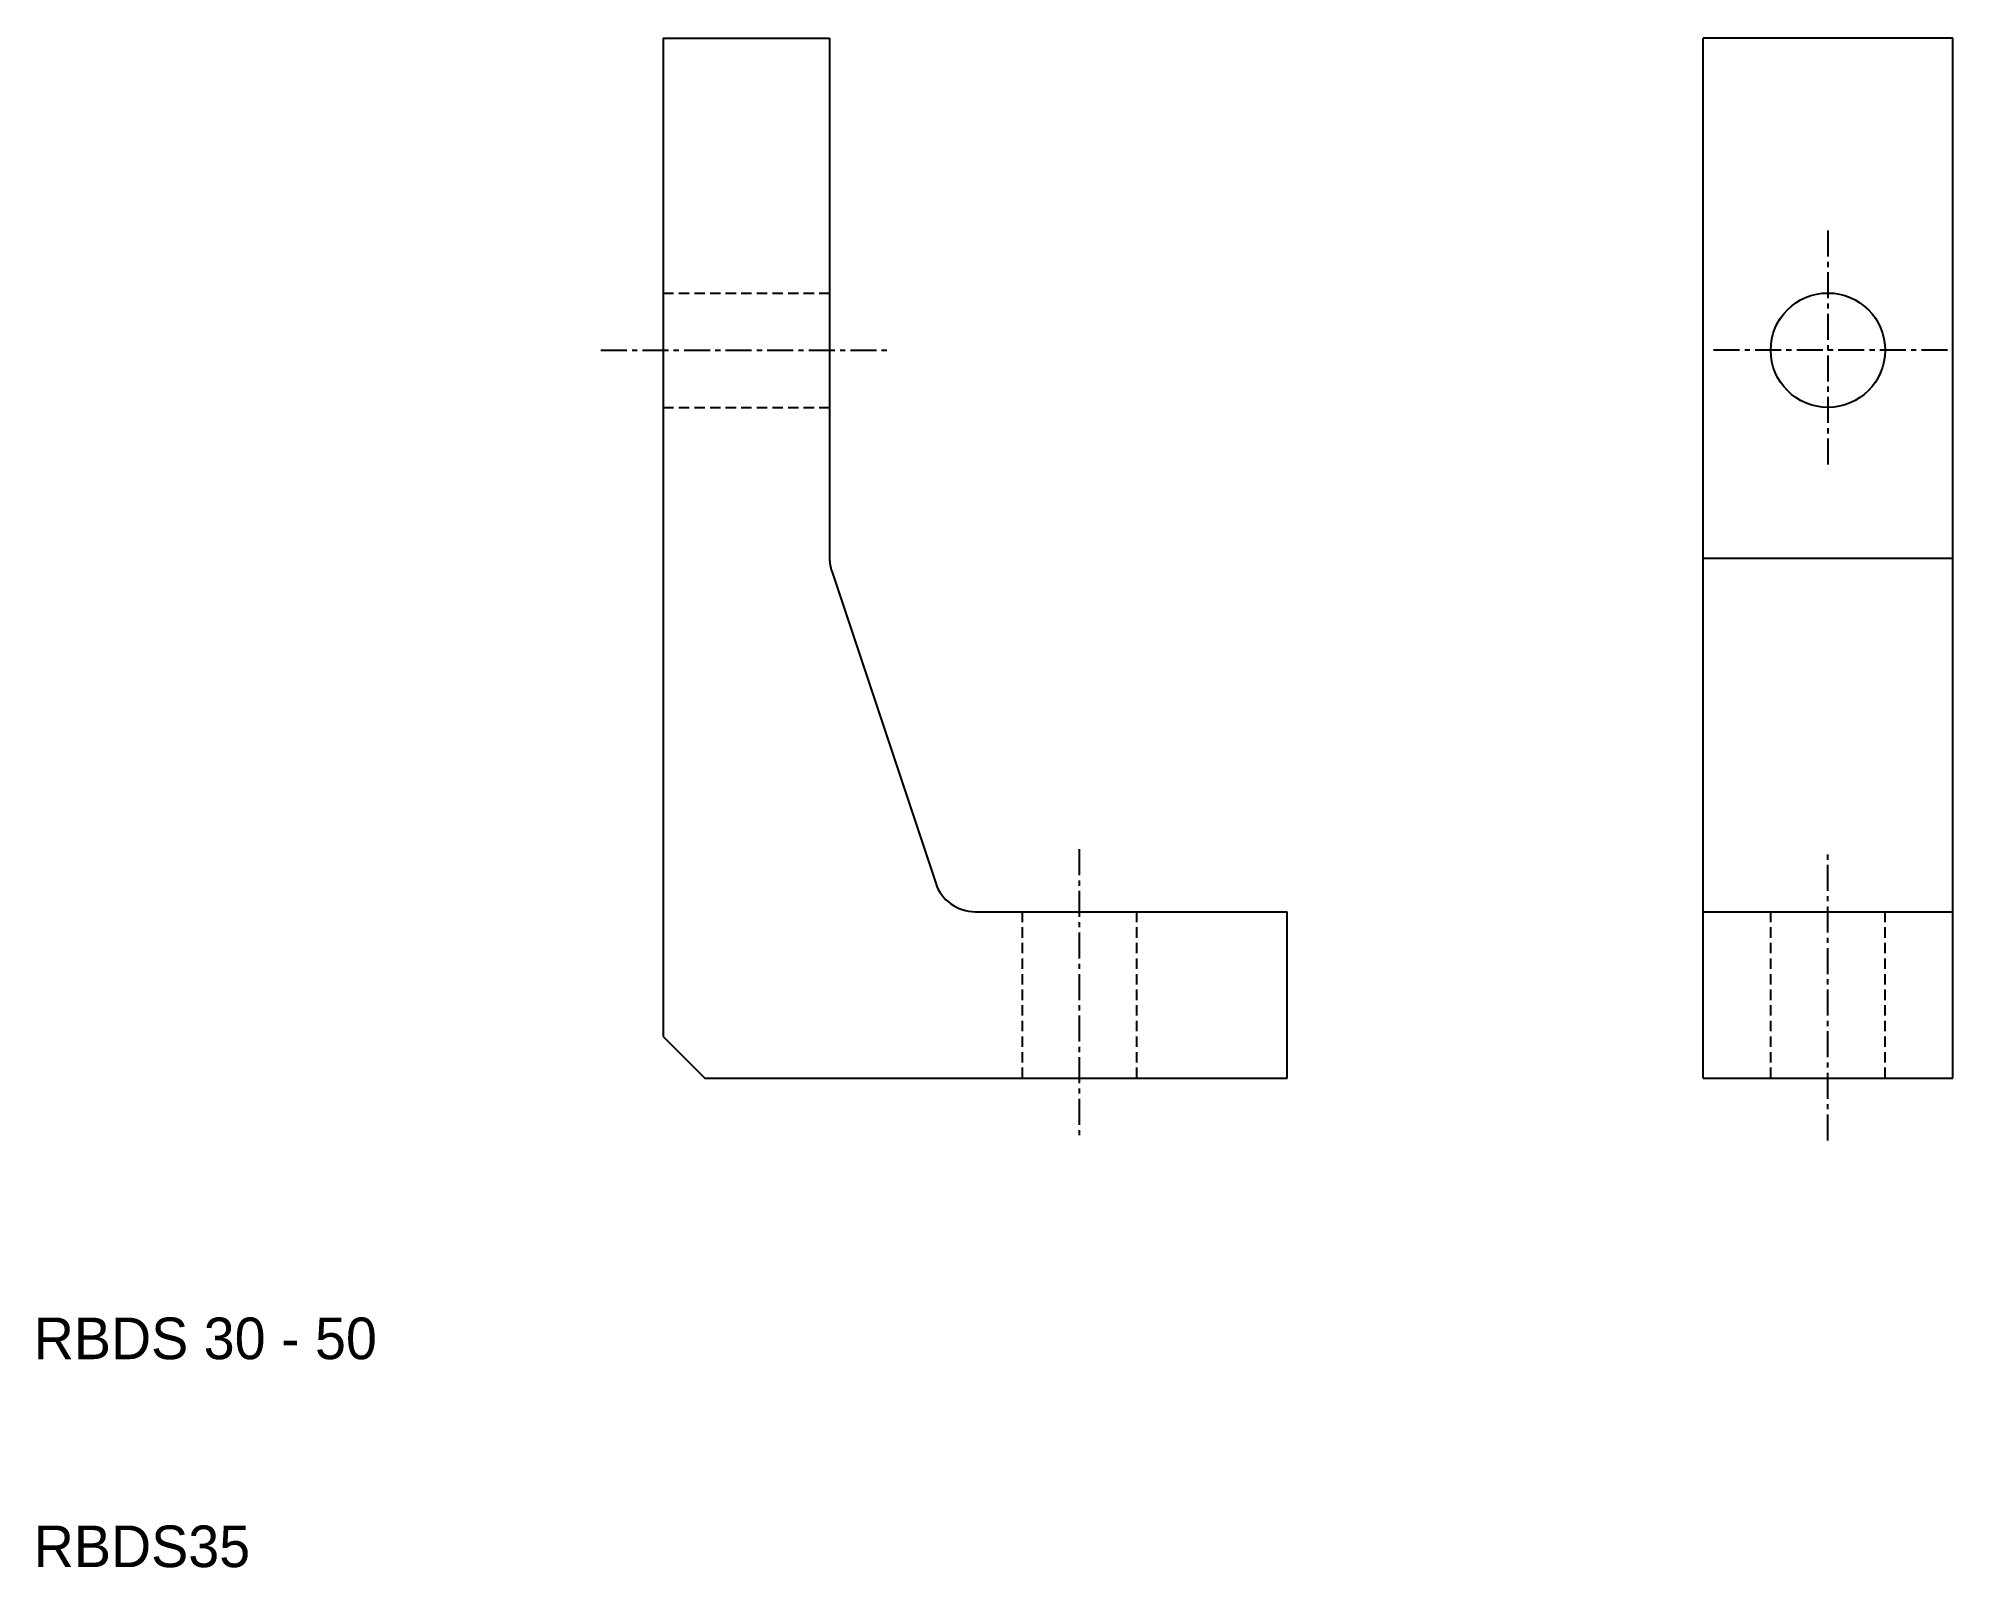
# Model space of a CAD drawing. Extents: x 10.2 to 102.3, y 9 to 82.5.
import ezdxf

# ---------------------------------------------------------------- set-up
doc = ezdxf.new("R2010")
doc.units = 0
doc.linetypes.add('CENTER', pattern=[2, 1.25, -0.25, 0.25, -0.25])
doc.linetypes.add('DASHED', pattern=[0.75, 0.5, -0.25])
doc.layers.get('0').update_dxf_attribs({"linetype": 'CONTINUOUS'})
doc.layers.add('CENTER', color=1, linetype='CENTER')

msp = doc.modelspace()

# ---------------------------------------------------------------- linework, layer by layer
at = {"color": 7, "linetype": 'CONTINUOUS'}
for p, q in [((40.268, 82.519), (40.268, 34.519)), ((40.268, 82.519), (48.268, 82.519)), ((48.268, 82.519), (48.268, 57.519)), ((90.268, 32.519), (90.268, 82.519)), ((102.268, 82.519), (90.268, 82.519)), ((102.268, 32.519), (102.268, 82.519)), ((90.268, 57.519), (102.268, 57.519)), ((48.371, 56.886), (53.371, 41.886)), ((55.268, 40.519), (70.268, 40.519)), ((70.268, 32.519), (70.268, 40.519)), ((90.268, 40.519), (102.268, 40.519)), ((40.268, 34.519), (42.268, 32.519)), ((42.268, 32.519), (70.268, 32.519)), ((90.268, 32.519), (102.268, 32.519))]:
    msp.add_line(p, q, dxfattribs=at)
at = {"color": 3, "linetype": 'DASHED'}
for p, q in [((40.268, 70.269), (48.268, 70.269)), ((40.268, 64.769), (48.268, 64.769)), ((57.518, 40.519), (57.518, 32.519)), ((63.018, 40.519), (63.018, 32.519)), ((93.518, 32.519), (93.518, 40.519)), ((99.018, 32.519), (99.018, 40.519))]:
    msp.add_line(p, q, dxfattribs=at)
at = {"color": 7, "linetype": 'CONTINUOUS'}
msp.add_circle((96.268, 67.519), 2.75, dxfattribs=at)
for centre, start, end in [((50.268, 57.519), 180, 198.43495), ((55.268, 42.519), 198.43495, 270)]:
    msp.add_arc(centre, 2, start, end, dxfattribs=at)
at = {"layer": 'CENTER', "color": 1, "linetype": 'CENTER'}
for p, q in [((96.268, 73.269), (96.268, 61.769)), ((37.268, 67.519), (51.268, 67.519)), ((102.018, 67.519), (90.518, 67.519)), ((60.268, 43.519), (60.268, 29.519)), ((96.268, 29.519), (96.268, 43.519))]:
    msp.add_line(p, q, dxfattribs=at)

# ---------------------------------------------------------------- texts
at = {"color": 7, "linetype": 'CONTINUOUS'}
for s, p in [('RBDS 30 - 50', (10, 19)), ('RBDS35', (10, 9))]:
    msp.add_text(s, height=2, dxfattribs=at).set_placement(p)

doc.saveas('drawing.dxf')
